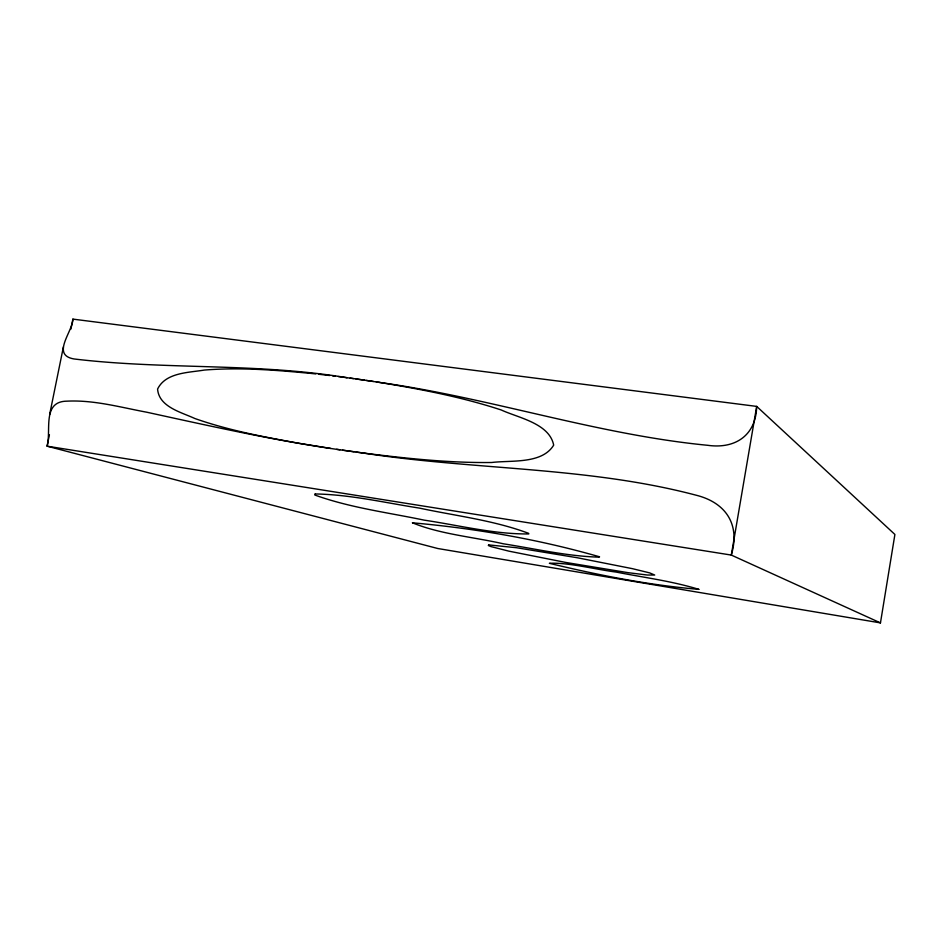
<?xml version="1.0" encoding="UTF-8"?>
<svg xmlns="http://www.w3.org/2000/svg" width="942" height="942" viewBox="0 0 942 942"><rect width="100%" height="100%" fill="white"/><g stroke="black" fill="none" stroke-linecap="round" stroke-linejoin="round"><path stroke-width="1.41" d="M340.015 449.817C274.958 440.62 210.808 426.196 146.658 412.196C120.364 407.297 93.894 399.808 66.929 401.162C41.813 401.363 51.445 430.647 47.1 446.178L437.736 548.503L880.464 622.886L894.9 534.467L756.685 406.402L72.911 319.114C72.628 331.937 50.821 354.863 73.947 358.949C164.497 369.853 256.754 362.729 347.127 377.718L338.319 376.576M731.357 554.814C740.459 524.341 725.752 502.416 695.691 495.092C587.137 466.478 473.167 470.129 362.694 452.949M880.464 622.886L731.31 555.073L756.685 406.402C756.049 435.428 735.207 449.204 707.76 445.307C596.639 434.556 489.84 397.748 379.332 382.405M63.397 346.892L49.643 414.539M49.42 434.757L47.1 446.178L731.31 555.073M70.886 329.099L72.911 319.114M309.341 373.279C274.487 369.959 239.315 367.239 204.32 370.065C188.388 372.726 165.733 372.431 157.585 389.058C158.915 406.932 181.217 412.196 194.817 418.495C227.599 430.058 261.9 436.558 296.024 442.775M310.413 373.362L315.782 373.927M318.526 374.233L329.771 375.528M332.597 375.87L335.446 376.211M365.967 453.373C407.662 458.566 449.628 463.005 491.7 462.498C511.094 460.085 541.944 464.359 553.684 445.142C549.351 423.347 518.536 417.942 501.285 409.994C462.663 397.3 422.617 389.564 382.582 382.923M365.755 453.361L356.158 452.078M362.882 452.984L336.624 449.322M347.151 377.718L353.521 378.578M350.141 378.119L373.409 381.475M354.145 451.807L342.511 450.17M356.005 378.931L364.707 380.168M366.367 380.415L381.946 382.805M330.642 448.427L297.071 442.987M376.282 381.922L379.131 382.358M698.823 589.351C649.144 585.217 598.311 575.115 549.374 563.316C567.79 562.244 595.273 569.38 616.28 572.1C643.81 577.517 671.987 581.084 698.823 589.351M412.478 522.81C440.032 534.208 473.532 537.011 503.358 543.793C535.174 548.774 566.99 556.239 599.23 557.158L599.571 556.804C538.989 539.377 475.345 528.38 412.478 522.81M315.158 493.961L314.852 495.033C350.047 507.762 387.739 512.495 424.277 520.161C458.907 525.259 493.761 534.302 528.78 533.937L528.721 533.384C493.808 520.267 455.952 515.933 419.555 508.127C384.925 502.734 350.271 494.526 315.158 493.961M488.663 544.9L488.333 545.512L491.017 546.607L508.88 551.152L565.777 562.445L628.09 572.677L647.413 575.032L654.702 575.032L649.65 572.889L632.4 568.662L577.328 557.758L516.534 547.726L488.663 544.9"/></g></svg>
